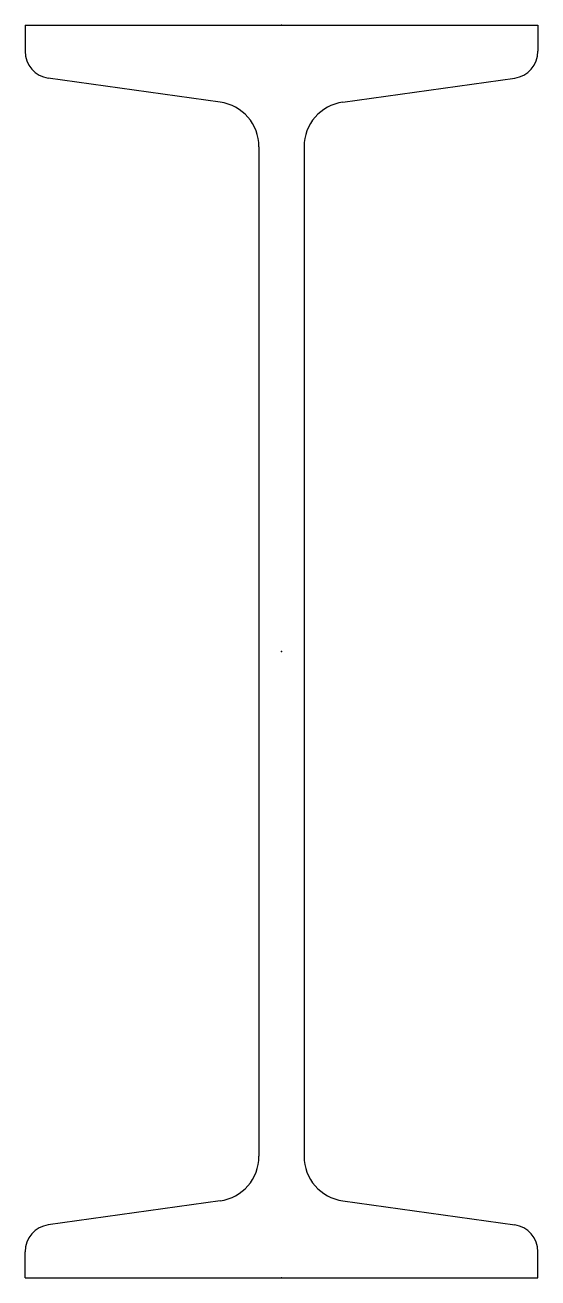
# Model space of a CAD drawing. Header units: millimetres. Extents: x -66 to 66, y -160 to 160.
import ezdxf

# ---------------------------------------------------------------- set-up
doc = ezdxf.new("R2010")
doc.units = ezdxf.units.MM
doc.layers.add('Profile', color=7, linetype='Continuous')

msp = doc.modelspace()

# ---------------------------------------------------------------- linework, layer by layer
at = {"layer": 'Profile'}
for p, q in [((-65.5, 160), (65.5, 160)), ((-65.5, 160), (-65.5, 153.29)), ((65.5, 160), (65.5, 153.29)), ((-15.66, 140.31), (-59.56, 146.45)), ((15.66, 140.31), (59.56, 146.45)), ((-5.75, 128.92), (-5.75, -128.92)), ((5.75, 128.92), (5.75, -128.92)), ((-15.66, -140.31), (-59.56, -146.45)), ((15.66, -140.31), (59.56, -146.45)), ((-65.5, -160), (-65.5, -153.29)), ((65.5, -160), (65.5, -153.29)), ((-65.5, -160), (65.5, -160))]:
    msp.add_line(p, q, dxfattribs=at)
for centre, radius, start, end in [((-58.6, 153.29), 6.9, 180, 262.03), ((58.6, 153.29), 6.9, 277.97, 0), ((-17.25, 128.92), 11.5, 0, 82.03), ((17.25, 128.92), 11.5, 97.97, 180), ((-17.25, -128.92), 11.5, 277.97, 0), ((17.25, -128.92), 11.5, 180, 262.03), ((-58.6, -153.29), 6.9, 97.97, 180), ((58.6, -153.29), 6.9, 0, 82.03)]:
    msp.add_arc(centre, radius, start, end, dxfattribs=at)
for p in [(0, 160), (0, 0), (0, -160)]:
    msp.add_point(p, dxfattribs=at)

doc.saveas('drawing.dxf')
